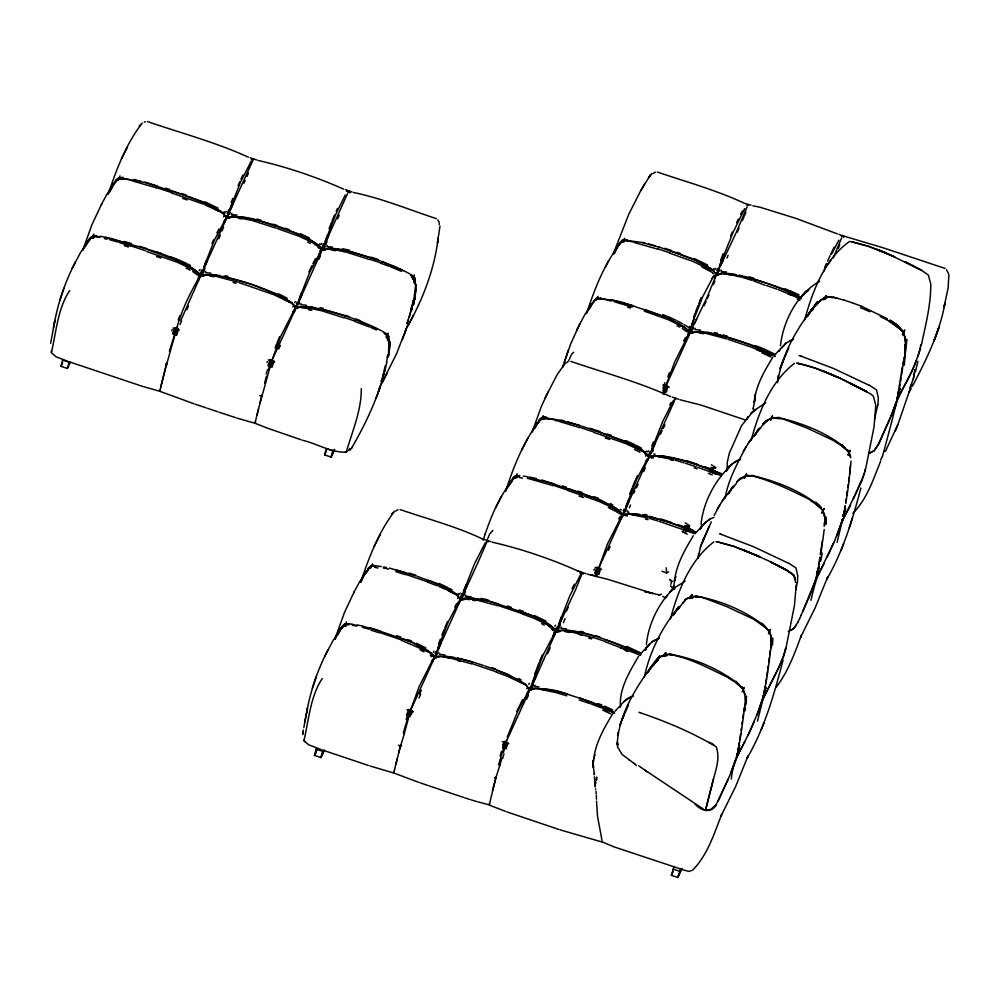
<?xml version="1.0" encoding="UTF-8"?>
<svg xmlns="http://www.w3.org/2000/svg" width="999" height="999" viewBox="0 0 999 999"><rect width="100%" height="100%" fill="white"/><g stroke="black" fill="none" stroke-linecap="round" stroke-linejoin="round"><path stroke-width="1.5" d="M388.574 342.694L388.286 337.937M746.328 703.046L746.403 696.028L745.828 704.982M772.489 645.054L772.564 638.036L772.327 644.093M825.961 524.238L826.036 517.557M490.584 541.57L484.165 539.41M745.316 705.719L744.867 694.692M771.478 647.714L771.028 636.7M646.39 644.53C648.401 624.275 658.191 604.045 672.539 589.46M780.444 345.754C783.403 320.479 796.94 294.23 819.692 281.256M701.036 524.113C703.246 503.184 713.736 482.43 728.733 467.569L727.334 469.542M690.197 598.588L691.882 594.63M595.004 786.962L595.629 781.867L595.154 785.451L594.38 776.797M824.687 525.187L824.862 519.168M851.011 461.176L848.501 485.689M415.247 282.767L415.122 278.446M737 481.68L739.784 478.896L745.466 476.086L746.378 473.988L744.542 478.071L745.454 476.048L753.109 475.412M763.174 423.651L765.933 420.891L771.64 418.106L772.539 415.996L770.691 420.067L771.228 418.906M796.265 584.74L794.442 605.544L785.639 649.75M825.848 523.601L826.061 517.232L825.811 523.289M771.103 645.766L770.916 635.926M415.509 286.476L413.099 304.857M906.38 345.317L906.617 339.26L904.27 365.222M904.744 348.351L904.907 344.593M824.163 526.373L824.325 522.614M850.311 468.369L850.424 465.859M390.072 342.382L388.923 355.432M416.283 284.278L415.084 297.502L413.361 304.595M777.584 382.692C781.493 356.069 795.441 330.519 811.95 309.528M206.968 261.601L200.774 276.011L197.515 279.757M295.804 305.719L295.117 307.804L296.029 308.204L292.894 311.8M322.227 250.112L319.106 253.709M439.835 642.944L434.602 657.866L431.481 661.463M459.902 599.363L460.814 599.762L457.679 603.359M528.346 689.635L529.982 689.909L526.86 693.506M689.834 332.879L687.075 336.688M715.097 274.925L711.962 278.521M715.946 541.633L718.331 542.357M415.109 283.204L414.548 277.535L410.951 274.55M796.453 363.112L798.8 363.836M594.28 771.777L594.355 774.774L594.255 772.764M877.946 404.77L878.333 398.002L876.548 389.91L869.455 385.289M753.034 408.766L755.356 398.126L754.22 402.347M797.377 582.792L797.764 576.023L796.016 567.944L788.998 563.349M389.972 341.396L389.036 352.447M673.601 587.162L674.949 578.883M439.997 226.111L437.462 242.944L438.224 237.837C434.29 270.642 421.928 301.698 405.457 330.157M674.625 580.556L674.949 577.647L674.625 580.556C676.273 564.26 685.127 549.537 693.331 535.689M651.723 666.345C634.927 688.786 618.468 715.696 617.22 744.43L617.394 742.457L617.544 746.902L622.002 754.357L634.889 764.085L634.103 763.348M662.861 393.893L674.787 361.713L688.723 334.215M701.161 527.022L701.073 528.084L702.247 524.625M698.126 558.304L700.486 546.74L711.263 521.84M593.993 759.153L594.13 757.292M412.624 279.071L413.474 276.948M920.853 344.755C916.895 364.31 906.243 381.98 897.177 399.588M70.405 362.187L67.383 368.444L61.014 366.346L62.662 359.94M334.59 449.513L331.119 457.105L324.638 454.92L326.286 448.526M324.45 749.974L320.979 757.579L314.498 755.394L316.146 748.988M681.905 868.631L677.709 877.472L671.378 875.311L674.163 866.408M268.319 359.865L271.678 361.051L280.507 336.788L294.543 309.34M406.98 709.715L410.352 710.938L433.841 659.228M505.756 742.494L502.285 741.57M415.097 295.679L415.834 288.998M745.042 703.983L741.508 730.756M771.203 645.991L767.457 674.138M904.632 352.984L905.256 347.215M824.212 529.507L822.539 542.27M593.431 760.014L593.156 763.248L593.606 759.914C592.157 761.663 593.656 771.166 593.294 764.822L593.768 770.753M698.588 553.983L698.251 556.755M745.154 710.776L745.491 707.879M904.507 357.967L905.556 348.901L905.094 337.887M617.919 732.442L617.594 735.214M388.286 356.918L389.036 340.634M777.846 378.309L778.159 375.624M743.793 711.113L744.155 708.141M769.779 654.595L770.316 650.149M849.6 474.313L850.137 469.855M413.361 277.185L414.41 275.025M838.91 234.278L841.982 235.627L841.383 236.451M193.968 403.783L160.252 391.446L160.102 389.772L159.49 391.196L141.783 386.126L68.407 361.551L55.981 356.768L51.386 352.759C56.194 332.192 57.705 308.304 69.693 290.622M394.068 771.478L394.218 773.151L418.818 782.392M393.881 772.302L393.456 772.901L369.867 765.933M439.135 224.713L439.298 222.452L437.774 219.942M841.345 523.214L842.432 518.918L842.494 520.154M644.367 676.785C649.812 651.947 661.538 627.884 677.871 608.341M670.516 618.793C677.971 590.596 689.984 560.114 713.86 541.908M804.582 320.017C812.537 291.433 824.425 258.991 849.625 241.433M842.319 520.691L850.611 505.182M904.12 357.255L901.647 374.837M903.183 363.723L903.571 360.914M725.012 498.326C728.184 480.007 737.437 463.236 745.978 446.965M751.173 440.322C758.653 412.15 770.629 381.718 794.38 363.399M670.829 584.303L671.59 581.418L669.705 579.507L672.19 581.281M741.046 730.856L741.433 728.134M742.007 724.075L742.419 721.216M742.831 718.356L743.443 714.085M766.807 675.574L767.394 671.503M767.781 668.781L768.169 666.071M768.78 661.788L769.392 657.517M820.266 554.757L821.44 546.615M846.628 495.404L847.202 491.333M902.247 367.257L898.101 393.431M821.628 545.254L822.252 540.983M847.789 487.262L848.201 484.415M848.613 481.555L849.237 477.272M50.624 343.281L54.92 320.492L53.347 328.009M303.346 729.969L302.685 734.128M739.697 740.084L740.659 733.566M765.671 683.391L766.433 678.171M819.879 557.367L818.705 565.072M820.916 553.321L822.339 543.681M845.654 501.973L846.041 499.363M848.301 487.062L845.778 503.471M302.685 734.527L303.009 732.304L302.834 733.141M900.636 381.418L901.248 377.472M673.988 587.05L674.088 586.401L674.425 589.098M664.035 656.58L664.572 655.419M753.433 408.653L753.533 408.004M832.617 297.814C826.123 294.43 822.052 302.822 825.149 297.752C830.269 291.995 819.342 302.26 816.658 303.371M741.295 732.13L738.261 749.725L739.772 745.529M767.244 675.499L764.485 691.808L765.933 687.537L763.835 692.682L764.647 690.883M819.617 561.463L820.266 557.392M387.262 335.052L389.26 339.623M412.687 302.822L413.037 300.699L411.913 307.143M738.698 746.378L739.31 742.644M765.259 685.876L764.21 691.882M844.667 508.291L845.067 505.819M296.865 307.292L297.153 305.594L296.865 307.292L298.314 307.118L296.828 307.242M323.127 249.201L323.414 247.515L323.127 249.201L324.575 249.038L323.089 249.163M487.2 540.571L486.338 541.408M691.121 332.205L691.408 330.507L691.121 332.205L692.569 332.03L691.083 332.155M717.332 274.088L717.619 272.39L717.332 274.088L718.781 273.913L717.294 274.038M785.564 648.426C779.882 672.077 763.748 691.633 757.055 714.959M785.738 648.488L783.84 655.918L779.058 666.845L762.736 699.225L763.423 695.117L758.828 710.351L747.851 735.739M623.676 514.647L623.975 512.949L623.676 514.647L625.112 514.485L623.651 514.597M864.734 472.065L865.159 469.605M865.334 469.667L861.912 480.756L841.258 523.189M303.821 727.522L307.455 708.428L304.757 721.815M387.25 357.405L387.712 354.795M820.691 561.301L822.152 553.046M737.861 750.249L738.486 747.552M817.469 571.428L818.306 567.557M674.25 581.605L674.662 579.482M844.242 512.062L843.631 513.411L844.242 510.714M896.74 399.787L899.4 389.61M899.2 389.46L897.901 393.868M844.779 508.841L845.279 506.156M175.062 334.94C179.483 314.51 188.861 295.342 199.163 277.285M270.317 366.945L271.641 361.139L274.688 362.125M413.736 302.972L414.797 297.49L413.324 304.757L414.822 297.14M409.028 716.645L410.227 711.176L408.004 716.295M687.05 331.93L682.317 328.534M713.261 273.826L712.087 272.302L701.81 266.895M818.618 566.82L819.367 562.799M597.202 574.325L598.626 568.319L622.015 516.92M899.637 386.975L900.161 384.153M54.121 324.25C58.104 302.61 65.235 281.456 75.449 261.963M306.656 712.2C310.639 690.559 317.769 669.405 327.984 649.912M504.433 748.613L505.656 743.069L503.284 748.226M664.66 391.883L665.834 386.401M197.477 275L192.757 271.603M223.689 216.895L223.813 216.259M292.857 307.043L292.982 306.406M431.443 656.705L430.282 655.169M457.654 598.601L457.767 597.964M526.823 688.748L526.948 688.111M553.034 630.644L551.873 629.12M435.502 656.967L435.789 655.269M461.713 598.863L462 597.165M531.168 687.312L530.881 689.01L532.33 688.848M557.38 629.22L557.092 630.918L558.541 630.744M645.854 456.293L645.978 455.656M594.13 756.056C596.678 740.933 604.657 727.072 612.512 714.098M166.671 363.161L160.727 387.575M261.925 395.167L260.04 402.847M896.74 400.711L897.502 396.291M386.538 361.975L387.849 355.419M763.873 694.904L765.346 688.811M843.468 516.083L844.942 510.002M897.926 396.166L900.124 388.224L897.701 396.64M795.816 589.722L797.227 582.804M816.096 578.708L819.367 566.708M877.796 404.795L874.562 419.105M412.887 304.52L407.068 323.614M384.478 369.405L385.264 365.572M411.026 309.141L411.551 306.593M817.032 574.35L818.343 568.144M409.615 714.023L404.233 733.815M915.534 371.378L917.906 361.251M899.362 388.386L898.488 392.607M505.032 745.941L503.533 752.359M665.247 389.248L664.085 394.28M176.773 335.164L178.509 328.996M411.251 714.56L412.475 710.701M598.888 574.55L600.636 568.381M272.178 367.132L273.951 360.889M506.143 748.838L507.917 742.594M255.457 421.803L255.507 423.451L267.208 428.072L301.198 439.822M666.37 392.095L667.594 386.95M205.682 271.416L205.407 272.64L210.826 273.177M231.893 213.311L231.606 214.548L237.038 215.072M255.357 421.778L254.745 423.201L237.038 418.131M301.061 303.459L300.786 304.695L306.206 305.219M327.272 245.354L326.985 246.591L332.417 247.115M439.647 653.121L439.373 654.345L444.792 654.882M465.846 595.017L465.571 596.253L471.004 596.778M489.448 803.521L489.597 805.206L505.407 811.338M535.027 685.164L534.752 686.4L538.848 686.85M561.226 627.06L560.951 628.296L566.383 628.821M585.976 573.551L582.417 572.777L575.561 589.76L558.641 625.774L556.905 631.955M695.254 328.346L694.979 329.583L700.411 330.107M721.465 270.242L721.191 271.478L726.623 272.003M627.797 510.789L627.509 512.025L628.945 512.312M865.234 470.929L874.063 426.735L875.786 404.807M413.324 304.757L415.084 297.078M763.686 693.98L764.51 691.745L763.698 693.98M754.257 721.266C746.952 740.908 732.954 757.504 731.305 779.12M814.372 586.388L817.644 575.774M842.382 520.467L837.062 542.295M897.676 396.353L898.463 392.944M921.203 345.729C925.561 325.262 930.981 304.583 930.781 283.554M161.701 382.967L160.115 389.872M256.955 414.972L255.369 421.878M411.6 308.192L411.238 310.627M394.605 769.342L400.799 744.804M737.474 753.446L739.198 746.815L738.061 749.924M817.07 574.625L817.657 570.879L816.071 577.934A1.548 1.186 24.3 0 0 816.158 578.433L802.784 611.413M385.564 367.507C378.921 395.966 366.258 422.789 351.685 447.989M394.593 769.242L393.868 772.939M894.979 408.504C898.838 391.371 910.976 377.335 916.208 360.527M161.713 383.054L166.833 363.099M256.968 415.06L262.088 395.104M257.055 414.997L258.479 409.091M395.766 764.697L397.177 758.79M496.178 776.847L489.235 804.869L477.784 801.835M739.048 746.465L738.236 749.824L739.36 745.741M817.657 571.103L818.643 567.644M898.476 393.007L899.275 389.647M764.51 691.745L765.197 688.448M814.372 586.363L810.901 600.299M844.804 509.627L843.218 516.308L845.529 508.716L843.818 513.061M893.343 415.259L896.865 400.474L890.958 416.084L878.396 444.28L874.038 450.724L868.668 453.409M409.303 317.12L412.662 304.208M596.628 576.723L598.201 570.029M175.999 334.94L177.859 328.783M271.266 366.945L273.114 360.789M409.965 716.645L411.825 710.489M598.126 574.325L599.987 568.169M743.069 688.736L741.807 686.7L742.956 689.335L743.743 688.448M770.379 629.432L769.18 631.081M176.061 330.632L166.671 364.31L165.822 363.986M271.316 362.637L262.287 395.117M505.369 748.626L507.255 742.382M823.775 508.966C824.824 506.643 822.427 512.375 822.864 509.977M849.6 451.66L848.813 452.547L847.689 449.925M401.086 746.141L400.324 746.128L398.751 752.547M665.596 391.895L667.469 385.564M349.975 192.582L350.212 191.746L350.399 192.62M492.457 790.808L495.679 778.171L495.029 777.709M713.573 778.858L711.3 787.799C713.786 774.462 721.166 760.364 716.196 746.777C692.482 732.567 666.37 721.653 640.134 712.699M913.311 378.971L914.934 370.03L913.311 378.971L909.839 387.887M664.859 382.779L662.936 388.449M757.467 721.116L763.186 698.401M891.508 422.402L893.381 415.122M920.566 348.127L918.006 356.443M169.343 351.149L176.286 329.483M264.598 383.154L266.421 376.161M403.309 732.854L409.041 713.835M498.563 764.859L504.333 745.704M817.07 574.313L817.831 571.003M783.079 660.139C774.225 693.893 764.759 727.909 747.077 758.278L748.001 755.981L735.576 786.663L720.916 816.27L721.84 813.985C714.185 833.528 707.667 854.957 692.594 870.191M883.828 451.523L891.545 422.302M843.581 237.5L843.805 236.688M764.435 691.758L765.521 687.762M845.117 508.941L843.019 516.296L844.055 512.499M410.614 710.064L419.193 686.488L433.129 658.99M505.931 741.92L506.443 740.034M817.856 570.904L818.955 566.92M860.888 488.049C852.584 519.58 843.119 551.098 826.673 579.457L827.597 577.16L815.159 607.842L800.511 637.462L801.435 635.164C794.667 653.334 787.899 672.065 775.973 687.574M251.973 159.291L251.248 159.64M386.126 337.262L386.95 335.202L384.091 333.604M502.709 758.353L503.958 753.895M347.177 191.421L347.302 190.759L346.566 191.433M386.9 362.137L385.252 368.731M581.143 573.126L581.268 572.464L580.531 573.139M266.209 374.163L267.482 369.705M500.174 755.868L501.436 751.41M882.442 456.368L883.84 451.473M382.542 377.272L384.403 370.804M562.749 367.37L570.566 344.156L579.832 323.888M174.8 327.747L172.49 333.728M270.23 359.64L267.894 365.696M408.753 709.452L406.456 715.434M596.303 300.137L597.227 298.152M504.195 741.345L502.722 745.142M596.952 567.145L594.655 573.126M372.565 563.836L370.791 567.844M93.881 234.016L93.007 236.276L96.591 235.826M120.03 175.886L118.319 179.92M201.348 276.311L205.931 261.251M226.873 218.356L233.179 203.496M322.939 250.25L328.559 235.552M348.114 191.87L348.838 190.934M346.353 621.94L345.741 624.1M400.636 746.016L404.433 733.241M458.791 603.733C467.033 586.301 477.959 563.124 486.438 542.882M486.825 541.57L487.037 540.846M517.12 473.776L516.233 476.036L516.645 475.049M598.626 568.319L607.38 544.168L621.316 516.683M649.338 457.38L654.22 442.52M690.933 333.241L692.669 327.06L696.64 318.993M717.682 275.312L716.783 274.912L721.64 260.065M543.256 415.646L542.257 418.094M499.612 765.871L501.848 758.353M499.812 765.284L495.779 778.096M674.999 399.25L675.336 398.239L678.721 399.238M841.982 236.638L842.294 235.614L845.429 236.476M69.231 362.15L67.345 368.506M322.714 751.198L320.829 757.554M680.719 868.606L677.859 877.497M836.55 536.076L841.982 521.353M849.3 527.859L852.422 517.607M598.001 296.428L597.202 298.451L608.703 299.95M383.216 375.237L384.715 370.329M747.564 205.407L748.251 204.882M624.562 238.262L623.776 239.972M82.742 250.15L92.07 224.4L101.748 203.846M108.879 192.033C117.07 167.969 126.486 143.219 142.22 123.114M334.84 639.26L344.543 612.325L354.22 591.77M361.413 579.969C369.568 555.894 379.108 531.218 394.755 511.063M406.181 719.43L409.54 709.715M586.55 313.549C594.118 290.472 602.934 267.27 617.307 247.49M613.261 253.946L628.833 214.111L640.609 190.934L650.549 174.75L649.487 176.024L648.513 177.772L651.985 173.539M407.48 325.274L396.653 353.546L379.245 388.249M505.681 491.108C513.374 467.395 522.664 443.731 537.4 423.451M532.192 431.805L541.583 405.894L548.101 392.083M665.122 384.94L662.899 391.034M383.092 375.224L384.64 370.342M487.475 539.335L489.572 534.14L492.907 530.369M840.771 525.087L833.928 542.494M675.199 398.526L675.012 398.064M175.574 328.009L173.351 334.053M270.879 359.865L268.631 365.984M504.845 741.57L502.597 747.689M911.825 384.128L897.901 424.525L885.476 451.298M597.727 567.407L595.504 573.451M839.697 528.134L840.646 525.224M320.941 749.5L308.516 744.717L303.921 740.696C308.766 720.154 310.314 696.291 322.227 678.558M200.487 273.689L201.773 269.892M322.015 247.615L323.289 243.818M460.601 597.265L461.875 593.481M507.18 737.362L517.582 711.613L528.508 691.046M555.981 629.32L556.643 627.322M688.673 330.532L689.947 326.748M689.809 330.681L694.118 318.094M648.788 454.957L650.062 451.173M59.828 300.399L63.874 288.361M312.362 688.348L316.408 676.311M483.129 540.184L485.202 534.003M564.21 362.287L568.256 350.274M645.317 650.099L646.066 647.839M779.382 351.286L780.144 349.013M485.089 534.328C491.133 516.308 498.713 498.451 510.152 483.141L507.867 486.451L511.176 481.568M595.441 576.323L597.215 571.515M620.304 707.255L621.066 704.994M645.591 649.787L646.765 646.316M700.224 529.37L701.398 525.899M726.385 471.366L727.796 467.345M728.396 466.62L727.235 470.079L727.272 462.175L729.407 452.959L741.67 425.474L753.321 411.039L765.796 402.747M738.174 749.6L738.486 748.875L737.674 750.686M268.132 370.179L270.379 363.998M817.781 570.779L818.081 570.054L817.269 571.865M227.297 213.574L228.634 209.802M296.478 303.721L297.09 301.923M435.052 653.371L435.676 651.585M623.314 511.088L623.925 509.29M716.87 270.504L717.482 268.706M864.522 473.301L853.446 498.801M232.08 203.134L226.923 217.894L225.999 217.682M301.248 293.281L296.303 308.117L301.835 306.656L312.337 307.23M327.46 235.177L322.302 249.937M466.034 584.84L460.439 599.55M535.214 674.987L529.62 689.697M561.413 616.883L556.268 631.643L553.059 635.414M411.463 310.614L411.988 309.103M628.084 500.649L623.126 515.472L628.608 514.01L639.023 514.547M665.272 653.646L665.696 652.634L664.048 656.268M691.895 594.642L690.209 598.276M825.961 295.866L825.549 296.94M345.879 452.122C331.069 452.772 316.87 443.531 302.547 440.284M746.241 474.125L745.841 475.199M772.402 416.121L772.002 417.195M714.735 278.871L716.183 274.937L717.145 275.125M902.759 334.44L904.619 330.207L902.497 334.927L903.521 332.542L895.728 325.262M880.756 460.839C873.376 479.12 867.045 499.138 852.821 513.374M744.405 203.297L747.889 204.445L747.027 205.382M381.081 381.368L382.942 376.236M406.968 323.539L408.366 319.692M203.796 267.183L214.498 239.935L225.437 219.206M229.945 209.053L240.597 181.955L251.248 161.139M299.113 299.2L309.815 271.965L320.754 251.236M325.324 241.096L335.914 213.986L345.242 195.03M349.063 192.507L349.338 191.771M376.099 398.064L380.169 386.938L378.446 391.645M402.322 339.91L406.381 328.833L404.67 333.504M437.699 648.863L448.401 621.615L459.34 600.886M463.898 590.759L474.55 563.661L485.214 542.844M487.774 542.207L488.174 541.233M533.079 680.906L543.781 653.671L554.72 632.941M559.29 622.802L569.867 595.691L580.506 574.712M691.982 324.026L702.684 296.778L713.611 276.049M625.936 506.568L636.65 479.333L647.577 458.603M652.085 448.451L662.749 421.353L673.401 400.537M719.505 265.984L733.191 232.155L744.68 208.604M736.226 758.166L730.893 772.976L718.156 801.086M815.821 579.345L810.476 594.155L801.136 615.047M896.465 401.348L891.133 416.158L878.571 444.343L874.2 450.786L868.868 453.496M583.216 574.038L583.553 573.226M742.944 690.222L743.393 689.123M768.418 633.741L769.555 631.131M178.259 319.942L179.783 315.859M842.045 236.276L842.344 235.564M769.08 632.255L769.879 630.469M823.438 509.652L821.952 512.962L823.938 508.678M848.775 453.471L850.261 450.199L848.114 454.957L849.138 452.572L841.832 444.43M667.819 376.873L669.342 372.789M201.898 276.486L204.945 268.743M435.851 658.191L436.638 656.118M531.231 690.234L533.466 684.44M557.442 632.142L560.501 624.4M691.47 333.429L692.245 331.356M841.545 238.137L833.253 257.967M347.739 193.182L326.036 241.346M747.19 206.718L736.051 232.979L720.254 266.296M674.612 400.562L652.797 448.688M324.263 248.364L325.012 246.403M516.371 475.674L519.492 475.936M311.963 308.216L301.823 306.843L296.129 307.904L321.403 251.448M716.046 274.775L722.851 260.876M822.664 511.476L822.976 510.576L824.612 515.084M119.268 177.859L115.172 181.418M720.616 260.227L723.164 253.696M621.041 722.289L619.755 725.561L623.101 717.045M700.424 547.102L703.758 538.586M822.639 511.438L822.901 510.789M903.183 333.416L903.433 332.754M253.022 159.528L253.234 158.866L250.2 157.705M625.549 511.838L626.248 510.077M665.721 652.622L664.185 655.981M229.633 214.348L230.319 212.587M298.738 304.483L299.438 302.709M437.387 654.158L438.086 652.397M463.586 596.053L465.534 591.383M692.994 329.395L693.693 327.622M715.746 276.323L706.78 297.877L694.043 324.413M719.218 271.278L719.904 269.505M275.037 347.864L276.523 344.143M904.619 330.207L904.32 330.969M598.426 568.868L596.191 573.988M271.591 361.326L269.318 366.521M882.467 456.318L880.781 459.478M622.365 242.357L623.638 240.347L634.765 242.17M691.433 595.654L691.857 594.642M334.852 639.31L341.109 627.622M505.606 491.146L509.665 482.579M713.398 284.752L714.884 281.094M743.194 689.572L735.888 681.181M769.355 631.568L762.05 623.189M109.178 191.833L110.739 188.037M360.664 582.317L365.846 571.041M532.455 431.618L534.015 427.809M613.561 253.746L617.707 245.017M665.284 387.525L663.598 391.571M730.719 772.901L736.138 758.179L744.767 741.957M761.325 729.507L764.148 722.639M840.908 550.686L843.73 543.818M895.116 431.318L897.901 424.525M108.129 194.393L113.312 183.092M360.602 582.317L365.122 572.639M506.855 488.399L510.439 480.994M613.274 254.245L616.833 246.928M83.067 249.862L87.175 241.221M335.539 637.787L339.648 629.145M587.237 312.075L591.346 303.434M371.715 566.021L374.812 566.383M597.177 298.489L593.456 301.049M331.98 221.104L334.515 215.085M593.818 758.054L595.129 754.944M674.637 579.645L675.936 576.523M746.977 419.18L747.964 416.845L746.852 419.443M624 715.084L622.464 718.756L628.558 704.844M704.67 536.638L703.134 540.297L709.215 526.386M784.24 358.279L782.704 361.938L788.785 348.027M666.171 597.589L667.145 595.254M277.023 342.894L279.633 336.7M726.997 257.942L728.096 255.369M744.218 687.437L742.257 691.745M171.703 330.681L172.165 329.595M238.174 185.464L239.698 181.855M267.008 362.55L267.47 361.451M742.394 220.517L743.993 216.783M593.881 570.079L594.343 568.993M212.038 243.506L213.599 239.835M198.614 280.132C199.9 271.653 211.064 275.649 217.02 275.2M224.825 222.028C226.099 213.561 237.275 217.545 243.232 217.108M293.993 312.175C300.287 305.07 287.088 301.124 283.216 297.452M320.142 254.058L321.915 250.05L322.877 250.225M325.699 244.63L326.948 241.721M444.88 627.634L447.502 621.515M432.579 661.837C433.791 653.383 444.805 657.479 450.549 657.879M539.735 660.913L542.357 654.782M527.959 693.88C529.245 685.414 540.409 689.41 546.366 688.96M554.17 635.776C555.444 627.322 566.633 631.343 572.577 630.856M698.638 304.021L701.261 297.902M688.199 337.063C689.397 328.621 700.411 332.717 706.168 333.117M632.617 486.575L635.239 480.457M652.459 451.973L653.284 450.037M218.781 238.798L220.342 235.165M547.602 653.758L550.199 647.702M563.361 622.739L565.122 618.631M744.48 215.659L745.928 212.275M620.754 519.517L623.051 515.646M646.952 461.413L649.263 457.542M629.333 507.829L630.506 505.094M838.261 248.464L839.722 245.08M110.027 191.796L111.601 188.162M614.41 253.709L615.983 250.075M730.606 235.951L732.304 232.055M247.003 176.461L248.501 173.002M823.688 271.591L827.16 263.586M728.171 779.37L716.158 804.62L710.976 809.315L705.456 810.476L644.63 769.917M737.299 232.292L739.048 228.272M707.417 298.601L709.028 294.955M824.612 267.595L826.323 263.736M204.445 267.395L226.086 219.43M230.657 209.291L253.584 158.928M299.762 299.425L302.21 293.981M438.411 649.1L460.052 601.136M464.622 590.996L467.057 585.551M533.791 681.143L536.226 675.699M560.002 623.051L562.437 617.607M626.585 506.78L648.226 458.816M174.038 334.59L175.15 332.118M842.332 520.404L842.731 519.517M816.22 578.471L818.83 573.826M62.712 362.487L61.014 366.346M243.931 183.267L245.155 180.544M324.638 454.92L326.336 451.061M330.969 457.092L334.403 449.488M387.462 334.852L388.211 333.129M384.303 369.78L384.827 368.619M411.026 310.514L411.563 309.34M314.498 755.394L317.332 749.025M314.66 755.419L316.358 751.648M320.866 757.492L323.701 751.223M699.725 301.311L701.36 297.677M623.164 515.197L627.035 513.811L632.479 513.711M902.721 333.454L903.521 332.542M673.076 871.453L671.378 875.311M671.553 875.324L672.677 872.814M677.747 877.409L681.705 868.618M799.5 618.668L801.31 615.109M336.251 211.151L337.487 208.429M199.875 277.522L180.757 320.604M295.254 309.578L271.716 360.926M689.46 334.465L666.046 385.826M555.432 633.179L530.332 689.834L535.789 688.548L545.929 689.922M529.22 691.283L505.856 742.532M240.946 179.133L242.819 175.05M827.334 556.855L833.84 542.432L818.705 574M440.934 643.306L434.952 657.792L440.484 656.343L450.986 656.905M704.145 305.669L706.106 301.423M655.319 442.894L649.063 457.28L645.179 452.672L636.338 446.74M629.108 500.986L622.926 515.409L619.03 510.789L610.189 504.857M816.945 576.848L817.557 575.749M186.813 309.752L188.536 306.081M278.671 349.076L280.369 345.429M419.642 693.918L421.353 690.234M608.366 550.362L610.077 546.69M726.86 469.418L729.233 465.859M700.699 527.41L700.998 526.785M827.559 261.089L830.032 255.769M515.472 478.009L516.371 476.236L512.187 479.295M179.932 324.525L181.568 321.054M770.716 419.755L771.578 418.057L779.27 417.42M636.425 487.862L638.149 484.228M308.916 271.853L311.763 265.871M337.55 218.856L339.248 215.297M635.764 479.233L637.462 475.636M848.114 454.957L848.501 454.158M418.968 697.914L420.704 694.293M822.339 512.162L821.952 512.962M736.55 222.74L738.298 219.093M663.199 428.571L664.909 425.025M572.065 588.773L574.263 584.228M516.695 711.513L519.405 705.893M830.656 254.445L834.202 247.103M534.765 428.509L538.099 422.352M714.123 515.484L719.829 504.957M905.156 337.1L903.446 332.605L903.958 331.668M797.739 622.265L799.675 618.743M111.501 188.736L112.737 186.226M85.989 245.08L88.436 240.085M338.449 633.004L340.909 628.009M589.61 308.728L592.707 302.984M824.35 563.136L818.743 573.801M508.503 486.588L509.74 484.078M511.7 481.293L513.211 478.259M85.24 246.815L88.649 240.709M366.833 572.102L367.869 570.017M337.774 634.765L341.171 628.658M616.508 248.863L618.98 243.881M831.505 254.308L838.885 240.16M505.781 742.744L508.828 743.731M408.616 324.4L413.449 314.96M382.405 382.505L387.225 373.102M544.717 398.713L557.092 374.762L565.471 362.874M527.747 438.336L521.853 449.812M501.461 496.453L495.504 508.054M121.416 158.928L127.535 146.965M101.286 204.733L106.943 194.193L113.137 185.277M93.144 236.488L92.245 238.262M373.951 546.878L380.07 534.915M353.758 592.657L359.415 582.117L365.609 573.201M605.456 266.945L608.628 260.776M740.609 214.348L742.294 211.064M72.203 268.281L80.682 252.272L87.924 241.795M324.737 656.231L333.216 640.222L340.459 629.745M576.585 330.194L585.064 314.185L592.257 303.684M177.66 326.623L176.461 328.921M533.354 429.433L536.588 422.864M824.799 298.601L824.312 299.513M745.067 476.898L744.58 477.822M690.396 598.051L690.721 597.414M588.186 309.653L590.771 304.707M912.449 386.201C926.223 359.877 939.672 332.779 944.929 303.271L944.092 306.93L948.126 287.899L948.913 274.663M83.804 247.74L86.401 242.807M119.093 178.409L122.44 178.072M765.009 285.214L753.408 280.806M510.664 483.528L511.763 481.456M200.811 274.975L201.636 273.501L200.774 275L199.575 273.951L200.774 275M461.738 597.077L460.926 598.563L459.677 597.527M435.539 655.182L434.715 656.668L433.479 655.631M557.117 629.133L556.306 630.606L555.057 629.582M530.919 687.225L530.094 688.711L528.858 687.687M365.209 574.15L367.32 570.516M616.907 248.439L618.756 245.217M797.914 622.34L793.393 628.721L790.584 630.506M345.679 624.425L344.78 626.211M537.562 423.376L541.271 418.593M113.711 184.653L118.044 178.833M644.392 184.34L640.609 190.934M592.419 303.609L596.128 298.888M669.742 404.932L671.228 402.335M415.459 281.518L413.661 276.748M537.3 423.539L540.222 419.093M114.036 183.766L115.172 181.818M511.313 481.481L515.122 476.835M87.45 242.745L91.883 237.075M618.431 245.692L622.589 240.622M648.339 450.786L647.677 451.898L646.303 451.248M226.174 211.388L225.512 212.487L224.113 211.838M199.3 270.592L199.962 269.493M321.553 243.431L320.891 244.543L319.493 243.881M294.68 302.647L295.342 301.536M460.127 593.094L459.465 594.193L458.079 593.543M433.266 652.297L433.928 651.198M554.845 626.248L555.506 625.137M528.646 684.352L529.308 683.241M346.328 451.86C352.31 431.331 361.576 410.139 361.288 388.599M715.746 268.319L715.072 269.43L713.686 268.768M689.535 326.423L688.873 327.535L684.09 324.625M909.202 391.92L911.15 388.698M647.165 672.914L651.997 665.234L659.79 655.719L648.264 671.69M748.214 443.406L758.453 429.857M722.052 501.423L732.304 487.862M755.456 434.49L757.741 430.806M729.22 492.657L731.53 488.936M807.292 316.795L810.389 311.838M743.356 451.211L750.798 439.248M717.182 509.228L724.637 497.24M647.839 672.377L650.923 667.419M673.314 615.421L677.147 609.278M754.32 435.789L758.79 428.683M755.044 435.214L759.54 428.034M728.109 493.906L732.592 486.75M728.883 493.206L733.378 486.038M809.227 313.723L817.532 301.586M754.045 436.226L758.478 429.183M674.425 613.686L678.945 606.518M807.479 315.934L811.937 308.891L808.216 314.76M807.754 315.484L816.77 302.335M678.196 607.167L673.413 614.71L677.884 607.667M768.793 631.93L769.442 631.356L771.103 635.876M828.333 263.923L830.768 260.09M538.648 421.853L540.884 419.205L545.254 419.105M619.567 244.305L621.815 241.658L624.2 241.296M593.506 302.085L595.754 299.438M541.545 419.68L542.519 417.557L539.348 420.129M116.096 180.369L119.368 177.722M89.96 238.486L93.219 235.839M348.389 450.599L349.725 448.551M92.957 236.676L88.936 239.535M538.486 422.29L540.746 419.58M772.751 357.28C765.246 369.917 756.892 383.354 754.932 398.077L755.269 394.493L754.045 402.16M638.673 656.093C630.057 671.141 619.555 687.474 620.367 705.431M367.769 570.466L368.956 568.693M512.412 479.957L514.722 477.435M198.214 277.048L199.525 275.662M319.805 250.986L320.592 249.825M687.774 333.978L689.085 332.605M553.758 632.692L555.069 631.318M341.695 628.146L342.857 626.423M223.776 221.678L226.398 217.957L226.935 218.381M645.928 461.076C654.482 455.144 640.371 450.761 635.963 447.727M619.655 519.155L622.802 515.209M539.622 419.767L541.72 417.432M620.516 242.307L622.727 240.035L627.285 239.972M331.119 457.105L332.854 450.724L326.273 448.688M594.555 300.025L597.714 297.415M89.061 240.659L90.285 238.936M341.596 628.608L343.956 626.023M728.209 468.431L730.257 465.546M701.186 527.534L702.572 525.574M702.384 525.949L706.543 521.515M781.28 348.226L786.176 342.832M645.854 648.938L649.288 644.105M621.753 704.033L625.948 699.6L633.279 695.866M781.156 348.501L786.038 343.132L793.493 339.086M647.077 647.327L652.11 641.595L659.44 637.861M812.125 310.664L813.661 308.529M815.196 306.406L819.517 301.248M653.433 665.346L655.731 662.15M732.904 488.036L736.488 483.116M678.109 609.34L679.944 606.83M811.163 310.602L815.921 304.108M759.128 429.907L763.561 423.863M652.322 666.533L655.918 661.613M513.449 477.909L514.572 476.373M678.533 608.391L685.689 599.525M350.012 450.199L352.36 447.102M566.658 362.799C570.429 360.527 569.655 354.782 573.788 352.235M395.954 510.976L397.989 509.665M795.916 625.861L793.568 628.783L788.261 631.493M736.563 757.254A1.536 1.186 24.3 0 1 736.463 756.755L737.274 753.121L736.8 757.017M716.333 804.682C711.201 814.16 700.336 810.701 694.892 803.758M341.783 627.597L343.181 625.874M512.837 478.733L515.959 476.036M115.734 180.844L116.983 179.333M368.269 568.793L371.403 566.108L367.644 569.343M342.058 626.897L345.192 624.213M562.499 366.084L564.085 364.16M140.06 125.337L139.248 126.311L140.834 124.4M800.873 297.115L806.156 291.171L800.873 297.115L808.878 289.847M801.011 296.853L807.816 290.659M538.424 421.191L542.132 417.982L545.641 417.819M675.336 398.239L674.512 399.088M619.343 243.631L623.076 240.447M593.281 301.411L597.027 298.226M763.248 424.563L767.869 420.317M682.679 603.059L685.451 600.062M657.042 660.252L658.828 658.329M622.627 514.885L621.603 513.486L622.689 514.822M226.748 217.407L225.712 216.009L226.81 217.345M200.474 275.499L199.438 274.088L200.549 275.424M322.065 249.438L321.029 248.039L322.128 249.375M295.854 307.542L294.817 306.131L295.929 307.467M690.047 332.43L688.998 331.019L690.109 332.355M460.651 599.1L459.615 597.689M434.44 657.205L433.404 655.794M556.031 631.143L554.994 629.745M529.82 689.248L528.783 687.836M736.688 482.38C740.559 477.31 746.515 474.65 752.809 476.086M341.471 627.484L345.354 624.487M817.057 303.584L821.59 299.625M762.861 424.338L765.746 421.316L771.578 418.057L782.866 418.881L806.618 427.847L835.264 441.333M816.345 304.058C821.702 298.251 825.761 296.79 832.891 297.19M695.729 532.842L702.06 526.261M775.149 354.433L779.932 349.488M641.083 653.246L645.854 648.301M614.922 711.251L619.692 706.305M655.681 660.913L658.703 657.854M651.523 458.191L653.558 457.742M654.994 663.061L658.041 660.014L653.646 664.347M538.686 420.467L542.095 417.919M512.537 478.596L513.998 477.147M115.422 180.707L118.869 178.159M89.286 238.823L92.72 236.288M367.957 568.656L369.43 567.207M341.745 626.748L343.219 625.312M752.647 411.725L750.699 413.623L755.893 409.627M671.852 590.147L669.892 592.045L675.124 588.049M252.372 159.703L253.197 158.853L256.618 159.865M579.807 572.902L580.644 572.265M619.842 242.657L623.688 240.247M730.069 465.684L736.263 460.901L740.134 459.415M729.907 466.034L732.704 463.511M703.908 523.688L710.102 518.893L713.973 517.407M348.464 190.809L347.689 191.483M623.913 701.623L629.22 697.689L633.129 696.216M653.171 173.501L655.431 172.153M581.655 573.189L582.442 572.489L579.432 571.341M116.433 180.757L118.606 179.47M716.458 275.274L722.24 273.614L732.916 274.887M596.553 801.086L597.502 816.158L602.297 842.095L560.152 829.869M116.521 180.32L118.794 179.133M368.993 568.244L371.266 567.057M903.046 332.842L904.932 337.625M117.47 178.434L122.914 177.31M768.968 631.655L770.566 635.352M144.231 122.14L145.454 121.728M514.273 476.623L519.78 475.574M595.204 299.076L600.761 298.039M369.705 566.683L373.164 565.534L381.281 566.545M343.494 624.787L346.965 623.638L352.672 624.238M675.436 587.237L685.114 581.193M691.42 870.566L689.123 871.428L684.427 870.254L613.898 846.827L602.422 841.982M90.322 238.474L93.943 237.5M733.84 462.762L739.972 459.765M707.679 520.754L709.939 519.243M739.834 479.557L741.708 478.321M651.96 641.945L659.278 638.211M621.915 240.434L625.362 239.485M343.856 624.562L346.029 623.688M410.314 710.926L413.399 711.825M766.233 421.029L768.069 419.892M740.072 479.021L741.907 477.884M685.202 599.812L689.535 597.377M659.04 657.817L663.373 655.381M662.012 571.216L666.683 573.014L668.543 571.878M665.534 386.051L669.318 387.212M744.692 694.43L743.081 689.397L744.942 693.88M685.389 599.388L691.083 596.553L702.472 597.427L726.46 606.48L755.406 620.067M659.228 657.392L664.922 654.557L669.929 654.07M659.04 595.279L661.475 594.118M347.115 451.673L345.429 452.122M743.318 477.984L745.192 477.122M322.44 250.175L328.109 248.576L338.611 249.151M824.924 298.813L823.039 299.675L825.062 299.001M461.076 599.862L466.62 598.401L476.76 599.775M304.683 741.57L303.983 740.271M688.96 598.501L693.269 597.527L690.983 597.827M690.684 596.703L696.091 596.078M664.51 654.745L672.377 654.62L669.717 654.532C690.771 658.004 710.052 669.118 729.258 678.059M227.198 217.982L232.655 216.696L242.794 218.069M200.986 276.086L206.443 274.787L216.583 276.174M322.577 250.037L327.972 248.714L338.112 250.1M716.783 274.912L722.314 273.451L733.216 274.213M690.559 333.029L692.369 332.292M461.151 599.687L466.683 598.239L477.197 598.813M556.53 631.743L562 630.444L572.14 631.83M789.46 340.871L793.356 339.398M672.377 397.115L675.711 398.389M370.042 567.769L371.141 567.407M227.522 217.67L229.133 217.158L227.51 217.582M201.311 275.774L202.922 275.262L201.298 275.674M322.839 249.7L324.45 249.176L322.827 249.6M296.691 307.817L298.301 307.305L296.678 307.729M799.138 355.532L801.548 356.281M530.457 689.21L534.265 688.186M371.016 565.621L373.326 565.172M461.026 599.313L463.086 598.863M434.827 657.417L436.888 656.967M558.466 630.906L556.406 631.356M532.267 689.01L530.207 689.46M651.36 456.181L658.678 455.619M651.123 456.643L654.82 455.906L665.222 456.443M324.625 248.838L326.511 248.376M298.351 306.918L300.237 306.456M463.199 598.501L465.097 598.039M437 656.605L438.886 656.143M514.647 477.834L517.007 477.609M91.421 238.074L93.794 237.849M622.002 241.895L624.375 241.671M651.098 456.693L654.745 456.068L664.785 457.417M624.887 514.797L628.546 514.16L638.586 515.521M228.621 218.182L230.482 217.77M202.41 276.273L204.283 275.874M323.938 250.2L325.799 249.8M691.982 333.216L693.855 332.804M462.574 599.887L464.448 599.475M557.954 631.93L559.827 631.518M344.018 625.624L346.478 625.449M92.383 235.939L94.768 235.664M746.028 475.736L748.313 475.399L745.891 475.561M231.131 216.333L242.495 216.933M720.716 273.251L726.161 273.202M694.255 331.83L707.005 332.33M542.769 417.145L546.103 417.058M664.822 655.819L667.107 655.519L664.685 655.631M903.446 332.605L896.103 324.413M461.675 598.813L463.161 598.701M435.477 656.917L436.95 656.805M93.044 236.189L96.291 236.189M596.915 299.126L598.151 299.076M828.046 297.14L830.519 297.09M600.449 298.451L604.033 299.051L597.452 298.389M372.677 566.021L374.975 566.021M346.478 624.113L348.763 624.113M696.228 596.203C721.078 600.486 745.828 611.088 765.634 626.81M670.067 654.208C694.917 658.478 719.68 669.093 739.472 684.814M627.01 240.347L624 240.247M515.909 477.21L517.157 477.247M625.824 515.784L627.347 515.846M345.092 625.761L346.328 625.799M328.346 248.127L330.781 248.239M466.933 597.777L469.368 597.902M543.856 417.345L545.929 417.445M120.629 177.585L122.727 177.71M578.508 571.216L577.447 571.153L578.508 571.228C550.824 558.853 521.441 548.888 491.958 542.12M62.65 360.102L69.181 362.262M316.134 749.15L322.665 751.323M673.026 869.068L679.545 871.228M680.082 399.787L700.861 405.032L745.129 419.905M257.992 160.414C287.2 167.07 316.271 177.01 343.718 189.161M353.246 192.42C381.606 198.277 408.866 209.59 436.376 218.656M627.035 240.484L641.021 242.345L659.19 247.203M587.35 574.113L608.316 579.482L653.046 593.568L644.555 591.495L658.766 594.742M301.473 307.704L309.34 308.816M658.316 456.093C680.207 457.842 700.936 466.009 721.34 473.588M632.105 514.198C654.008 515.946 674.725 524.1 695.142 531.693M466.258 599.263L469.842 599.612M236.251 216.733C263.961 219.98 291.296 229.258 315.372 243.319M331.631 248.776L348.102 251.111L370.854 257.692M210.04 274.837C237.75 278.084 265.085 287.362 289.173 301.423M305.369 306.855L321.84 309.19L344.643 315.796M470.217 598.438L486.838 600.824L498.426 603.896M565.596 630.481L582.217 632.866L593.806 635.938M444.006 656.543L460.626 658.928L472.227 662M539.385 688.586L556.006 690.971L567.607 694.043M545.666 417.957L559.702 420.129L580.144 425.749M122.465 178.209L144.867 182.455L187.188 196.004M96.329 236.338L99.975 236.751M600.499 298.551L614.672 300.761L632.829 305.632M660.139 455.781C681.643 458.004 701.935 466.358 721.877 474.25M633.928 513.886L639.747 514.535M332.005 248.301L337.874 248.976M210.414 274.35L220.579 275.736M305.731 306.381L315.859 307.742M470.591 597.951L474.987 598.463M565.971 630.007C587.986 632.017 608.653 640.696 629.158 648.401M444.38 656.056L454.545 657.442M544.168 688.611L555.569 690.546M542.682 417.882L553.708 419.68M119.455 178.122L130.594 179.957M725.911 273.701C752.172 277.073 777.896 285.901 801.186 298.364M699.7 331.818C725.961 335.252 751.797 343.931 775.074 356.493M99.775 237.362L93.394 236.476M519.455 476.635L516.608 476.236M348.801 624.837L345.929 624.425M120.03 179.083L122.053 179.358M594.58 575.449L590.496 574.85M657.379 172.053C686.151 181.855 715.896 190.035 743.543 202.859M352.447 624.675L357.28 625.411M727.135 274.363L732.816 275.237M308.828 309.84L311.763 310.302M352.26 625.299L356.893 626.036M658.091 456.593L674.138 459.84M519.155 477.547L522.564 478.109M631.88 514.697L647.926 517.944M237.387 217.457L250.886 220.23M332.704 249.488L336.763 250.162M699.4 332.267L704.819 333.179M209.815 275.337L215.235 276.236M305.195 307.38L321.253 310.639L343.768 317.744M471.341 599.163L475.412 599.837M565.372 630.981L570.791 631.892M443.781 657.042L449.2 657.941M539.16 689.085L555.369 692.394L566.795 695.841M523.364 476.048L526.935 476.648M100.2 236.313L103.809 236.925M238.736 218.419L241.596 218.918M331.193 249.937L335.489 250.699M699.25 332.954L703.533 333.716M209.665 276.011L213.961 276.773M472.702 600.124L475.561 600.636M565.222 631.668L569.505 632.429M527.934 477.21L554.008 483.878M104.808 237.487L131.144 244.243M339.348 249.138L349.076 250.961M318.644 308.266C340.222 313.624 361.738 320.517 381.518 330.831M642.544 515.059L645.342 515.584M243.968 217.095L253.846 218.956M223.401 276.261L250.849 284.253L276.298 293.831M477.934 598.801L487.812 600.674M457.367 657.966L471.453 661.6M529.532 477.11L532.342 477.647M748.214 204.47L751.036 205.12M133.991 179.545L136.826 180.095M610.601 299.613L621.166 302.01M105.007 237.125L109.266 237.949M779.257 417.694C802.784 423.451 826.585 432.455 845.379 448.052M753.096 475.699C776.623 481.443 800.424 490.447 819.217 506.043M383.691 566.957L386.526 567.494M357.48 625.049L363.149 626.148M752.859 205.806L759.977 207.205L795.604 218.282L837.374 233.878M374.525 567.295L378.034 567.994M653.721 453.921L655.144 454.22M752.734 476.048C772.427 481.181 790.958 490.259 809.103 499.325M147.615 121.628C181.244 133.167 216.084 142.407 248.451 157.218M342.532 248.751L349.413 250.2M320.454 307.729L323.214 308.304M570.816 361.376C604.108 372.802 638.611 381.93 670.641 396.615M400.149 509.577C427.622 518.981 456.143 526.423 482.417 538.923M837.062 298.077L833.054 297.215L844.005 300.075M644.343 514.435L647.102 515.034M645.279 519.068L648.051 519.655M714.76 332.655L717.557 333.254M225.187 275.712L227.972 276.311M481.168 598.426L488.149 599.912M580.731 631.368L583.528 631.967M717.145 541.783L734.065 546.416L760.289 557.005L734.078 546.441L717.182 541.745M595.192 567.407L601.548 569.505M173.014 328.009L176.036 328.971M851.822 241.683L868.705 246.353L885.751 252.847L921.403 270.167L928.346 275.062L930.394 282.655M527.422 478.284L553.134 485.651M734.19 275.549L741.033 277.073M104.308 238.574L107.08 239.186M338.124 250.387L346.079 252.21M706.168 333.404L727.035 339.023M216.596 276.461L237.45 282.08M555.044 420.467L557.804 421.103M476.76 600.062L497.627 605.681M572.14 632.117L593.006 637.737M450.561 658.166L471.416 663.786M634.727 242.645L658.229 249.325M131.943 180.757L156.543 187.949M608.666 300.424L611.45 301.074M715.321 468.456L711.013 467.457L713.461 468.768M689.11 526.56L684.814 525.561L689.697 528.184M383.067 567.882L388.623 569.18M670.491 459.827L673.226 460.477M579.283 634.59L582.042 635.252M457.692 660.639L460.452 661.301M362.974 626.473L370.267 628.221M389.36 568.044L415.634 575.836M842.719 235.727L841.982 235.627M642.469 242.32L644.992 242.957M561.238 420.142L563.948 420.829M262.387 396.441L259.802 395.567M533.741 477.922L536.451 478.608M138.187 180.444L140.921 181.144M110.677 238.224C140.622 248.426 174.738 253.621 199.85 273.826M720.641 534.053L719.467 533.803M638.96 712.324L640.147 712.574M614.248 301.723L632.167 307.105M559.19 421.428L579.395 427.572M176.761 329.308L179.433 330.12M109.865 239.81L117.969 242.083M396.453 570.079L406.044 572.802M370.242 628.184L379.845 630.906M362.425 627.285L369.555 629.308M350.424 251.348L380.494 260.989M598.876 568.693L598.189 568.369M255.257 219.368L298.539 233.916M649.537 516.371L672.514 523.488L695.679 532.355M489.21 601.073L532.504 615.621M556.98 690.821L592.032 702.21L612.075 710.951M749.362 276.835L753.571 278.097M723.164 334.927L727.359 336.201M256.98 219.056L261.189 220.317M347.415 252.51L369.967 259.64M233.154 282.455L235.964 283.291M588.711 638.111L591.508 638.948M252.235 220.529L276.086 228.109M675.549 460.277L684.04 462.824M649.35 518.369L657.829 520.929M471.004 799.837L476.598 801.51M370.404 627.921L412.437 642.245L427.872 650.511M648.788 243.906L655.356 245.916M622.427 302.322L665.396 316.895M742.407 277.385L752.035 280.382M800.361 355.881L833.591 368.506L869.38 385.389M145.017 182.193L157.392 186.039M568.006 421.865L580.257 425.674M720.616 534.178L753.521 546.69L788.923 563.448M541.858 479.995L599.562 499.575M124.575 241.433L131.443 243.581M395.766 571.603L405.232 574.6M370.916 630.132L379.033 632.704M727.996 337.212L750.461 344.568M119.343 242.52L130.27 246.029M235.801 417.719L219.118 412.237M671.952 588.086L673.363 588.548M464.772 797.814L469.755 799.425M766.046 282.929L754.208 279.096A107.405 82.892 22.1 0 0 744.455 276.373M843.98 300.125L852.547 302.884M664.859 248.301L671.503 250.499M659.29 247.115L694.093 259.328L708.378 266.883M627.697 307.23L630.294 308.092M409.115 573.051L415.896 575.274M165.859 188.199L169.967 189.548M662.886 385.09L665.933 386.226M139.66 246.291L146.491 248.564M124.251 245.629L128.347 246.99M589.997 428.246L594.055 429.595M581.618 426.123L593.806 430.157M562.437 485.901L566.495 487.25M497.602 605.332L522.602 613.736M592.981 637.374L605.344 641.458M472.864 662L483.479 665.521M471.403 663.436L496.403 671.827M676.798 252.26L680.781 253.596M728.396 339.473L751.398 347.215L771.74 355.432M238.836 282.542L273.614 294.618L288.948 301.923M685.451 463.249L696.378 466.883M659.24 521.353L695.029 533.778M396.628 635.689L400.811 637.087M368.406 765.459L322.19 749.924M463.524 797.414L429.233 785.926M558.903 829.47L506.768 811.85M658.291 248.963L670.192 252.959M351.873 191.87L345.479 189.635M181.556 193.419L185.989 194.905M156.606 187.575L171.753 192.657M156.831 252.01L161.264 253.496M130.332 245.654L145.479 250.749M595.416 430.045L599.8 431.506M607.105 433.953L611.488 435.414M579.457 427.21L594.455 432.242M577.971 491.071L582.355 492.544M553.196 485.289L568.194 490.322M405.294 574.238L427.822 581.88M379.083 632.33L401.61 639.984M273.339 224.251L277.31 225.587M285.264 228.247L289.235 229.583M370.005 259.278L380.981 262.974M182.692 198.439L187.125 199.925M343.818 317.382L354.77 321.066M156.493 256.531L160.914 258.029M687.175 460.851L697.502 464.31M704.882 466.795L709.302 468.281M605.282 437.974L609.665 439.46M694.205 467.857L697.152 468.856M660.963 518.943L671.291 522.415M678.671 524.9L683.104 526.386M579.083 496.078L583.466 497.552M166.408 364.185L167.407 364.523M195.28 404.22L205.869 407.779M207.193 408.229L217.794 411.788M507.305 605.956L511.276 607.292M519.218 609.952L523.201 611.288M596.053 635.776L600.037 637.112M491.695 667.619L495.666 668.955M398.389 745.229L401.361 746.228M494.755 777.609L495.754 777.946M171.678 193.019L203.272 204.083M146.791 251.561L176.998 262.163L193.569 269.867M420.117 782.841L427.934 785.489M766.408 285.527L776.985 289.136M670.117 253.309L692.831 261.388L708.016 268.631M644.205 311.139L667.794 319.505L683.129 326.81M277.46 228.584L299.812 236.526L315.147 243.818M697.752 467.345L721.241 475.674M594.38 432.592L625.661 443.556L642.057 451.211M568.119 490.684L583.191 495.791M416.995 576.286L437.325 583.641M605.307 641.82L637.712 654.145M484.815 665.971L495.392 669.567M579.095 699.924L589.822 703.571M371.316 257.193L378.059 259.503M345.117 315.297L349.151 316.683M767.519 283.441L777.784 287.013A107.405 82.467 26.4 0 1 787.224 290.734M636.488 765.559L634.552 763.773M756.68 349.85L760.851 351.311M172.49 191.046L203.846 202.647L219.992 211.276M146.353 249.163L177.71 260.764L193.856 269.393M619.88 647.589L626.823 650.024M569.055 488.748L600.099 500.237L616.071 508.816M671.291 251.074L694.642 259.99L709.552 268.207M380.919 263.336L388.998 266.209M354.72 321.441L369.73 327.035M644.792 309.453L667.257 318.069L682.03 326.236M170.754 256.905L177.435 259.328M594.018 496.69L598.376 498.276M584.552 496.266L599.388 501.635L615.784 509.29M381.843 261.451L398.102 267.882M355.894 318.993L359.902 320.467M606.156 639.922L628.92 648.938L640.646 654.894M522.477 614.035L533.778 618.231L549.113 625.524M579.957 698.026L602.722 707.042L614.435 712.999M496.266 672.14L507.567 676.335L522.902 683.628M784.315 288.574L788.448 290.11M755.356 345.654L762.249 348.214M662.724 314.623L666.857 316.159M690.022 528.908L692.757 529.92M626.835 646.415L641.408 653.209M625.012 650.449L627.772 651.485M427.697 582.192L437.187 585.726M597.877 703.496L602.01 705.032M591.158 704.02L600.836 707.617M401.486 640.297L427.522 651.573M852.522 302.934L861.338 306.169M188.661 196.503L203.297 201.985M407.492 639.522L411.451 641.008M778.358 289.648L799.65 298.489M496.715 670.017L507.667 674.25L526.373 684.652M751.785 345.017L761.313 348.701M381.73 261.538L403.146 270.829M355.532 319.643L376.948 328.933M885.726 252.834L877.147 249.4L894.904 256.955L868.718 246.378L850.586 241.571M390.347 266.696L401.348 271.278M708.353 473.364L712.212 474.912M686.001 533.016L682.142 531.468L687.275 534.153M523.289 612.25L534.415 616.808L549.338 625.024M497.077 670.341L508.216 674.912L523.126 683.129M428.496 580.394L439.185 584.815L453.958 592.981M402.297 638.498L412.987 642.906L427.747 651.073M861.325 306.218L887.412 318.781M204.558 204.633L218.569 211.139M860.539 307.667L869.892 311.725M787.712 293.743L791.62 295.442M602.222 708.129L610.177 711.663M840.359 378.346L814.385 367.844L797.677 363.224C822.102 368.594 844.63 380.02 866.608 391.608L850.461 383.279M766.208 353.571L770.179 355.344M603.321 709.203L607.292 710.976M840.321 378.359L822.751 370.866L840.309 378.396L870.941 394.106L873.426 396.341L875.399 403.921M715.971 474.263L709.427 471.353M760.251 557.055L742.519 549.462C757.604 556.256 795.566 571.041 795.366 578.821M683.179 529.42L687.162 531.218L683.179 529.42L685.838 530.706M438.549 586.226L446.166 589.647M204.945 201.81L218.069 208.129M178.734 259.915L186.563 263.436M626.036 440.709L635.077 444.78M371.128 327.597L376.423 329.995M789.822 290.622L799.025 294.905M694.43 258.579L707.629 265.06M763.623 348.726L775.436 354.495M761.8 352.772L771.003 357.055M668.231 316.671L676.111 320.342M300.249 233.691L309.453 237.974M277.984 293.619L283.241 296.079M534.215 615.396L546.078 621.141M604.695 706.156L612.587 709.827M602.884 710.189L610.764 713.873M438.986 583.391L448.039 587.624M416.658 643.306L425.824 647.926M620.092 509.34L621.465 509.989M204.595 202.597L218.818 209.94M662.749 596.403L665.284 597.614M945.066 268.444L883.241 247.814L846.29 236.825M600.836 500.187L616.196 508.241L622.002 513.224M631.768 649.675L638.286 652.846M399.413 268.531L402.035 269.817M797.115 296.928L801.023 298.863M299.912 234.44L309.003 238.948L320.017 246.204M278.908 295.117L292.407 302.947M533.878 616.146L549.462 624.462L555.332 629.457M666.72 317.407L680.856 324.912M438.636 584.153L452.784 591.645M762.674 349.225L774.075 355.182M921.465 270.304L905.194 261.925L921.365 270.18M905.156 261.925L914.609 266.708M850.449 383.329L866.508 391.496M770.516 561.987L786.725 570.242L793.768 575.187L786.725 570.242M770.554 561.987L786.825 570.367L779.982 566.77M880.206 316.496L889.485 321.253M637.774 653.87L640.446 655.232M611.575 711.975L614.235 713.336M797.202 298.951L799.862 300.324M403.346 270.467L409.877 273.938M447.44 590.209L453.733 593.481M701.86 265.135L711.163 270.279M676.972 323.301L686.276 328.459L690.209 333.092M308.991 240.309L318.294 245.467L321.104 248.264L318.369 245.304L309.428 239.348M213.674 208.292L222.977 213.436L226.923 217.894M282.779 298.414L292.095 303.571L296.029 308.204M187.4 266.371L196.716 271.516L200.637 276.161M542.957 622.015L552.26 627.172L556.268 631.643M447.577 589.972L456.88 595.129L460.814 599.762M516.745 680.119L526.048 685.277L530.057 689.747M421.366 648.076L430.669 653.221L434.602 657.866M716.433 473.351L710.039 470.005L713.835 472.152M687.674 530.107L683.84 528.096L687.624 530.257M609.69 505.806L618.905 510.926L621.678 513.711M616.158 511.638L619.78 513.761M676.947 325.711L679.632 327.123M307.63 242.008L310.314 243.431M186.039 268.069L190.072 270.192M541.595 623.713L544.28 625.137M709.115 742.195L713.686 744.605M420.005 649.775L424.038 651.897M634.54 449.4L639.86 452.222M608.341 507.504L614.984 511.026M716.945 472.265L710.551 468.806L717.969 473.376M690.734 530.369L684.34 526.898L692.994 532.23L684.115 527.347L690.297 531.231M946.465 269.68L948.463 273.589M677.422 320.954L682.754 323.888M716.67 472.739L710.314 469.243L716.508 473.139M284.578 296.803L287.237 298.276M187.862 264.023L190.534 265.497M449.363 588.361L452.023 589.835M518.543 678.508L521.203 679.982M636.363 445.367L641.633 448.276M610.152 503.471L612.787 504.92M382.592 331.443L386.526 333.828L388.898 336.938M848.825 452.547L850.773 457.08M822.664 510.551L824.362 515.646M410.626 275.324L413.449 277.01M642.345 450.124L625.699 441.458L595.154 430.606L626.236 442.12L642.22 450.686M670.391 585.851L672.277 586.962M791.208 572.877L793.656 575.087L795.641 582.592M226.548 217.857L222.989 213.262L214.048 207.293M638.124 653.084L640.721 654.632M611.925 711.188L614.51 712.737M707.604 269.231L709.74 270.517M314.747 244.418L317.944 246.341M193.157 270.467L199.163 275.187M548.713 626.123L554.707 630.844M615.384 509.89L617.494 511.163M797.427 295.791L801.235 298.152M771.403 353.921L775.124 356.281M889.36 321.578L899.412 328.659M755.281 620.404L765.334 627.472M729.133 678.396L734.078 681.543M711.438 464.797L715.933 467.682M685.227 522.902L689.735 525.786M835.139 441.67L840.034 444.792M810.201 500.449L813.873 502.797M703.608 264.236L712.549 270.192L716.483 274.825M676.086 322.265L685.027 328.221M187.899 265.422L196.84 271.378L200.774 276.011M543.394 621.053L552.335 627.01L555.069 629.969M448.014 588.998L456.955 594.967L460.889 599.6M517.182 679.158L526.123 685.114L529.982 689.909M421.803 647.102L430.744 653.071L434.677 657.704M709.677 267.632L714.198 271.091M682.155 325.674L684.228 327.073M220.117 210.702L224.638 214.148M454.083 592.407L458.603 595.854M428.908 651.211L433.753 655.506M643.368 450.824L645.429 452.21M638.786 765.833L647.951 772.364M317.907 247.415L319.193 248.301M889.872 320.442L899.687 328.047M413.274 276.798L410.789 274.962M387.075 334.89L384.59 333.054M411.913 277.56L413.636 279.32M412.063 277.21L413.087 278.022M735.314 682.329L739.173 685.476M841.258 445.579L844.13 447.927M815.097 503.583L818.918 506.705M761.65 624.075L768.131 629.944M735.489 682.08L741.97 687.949M841.433 445.317L849.138 452.572L850.524 457.642M815.271 503.321L822.976 510.576L815.684 502.435M897.065 325.037L902.047 329.895M897.04 325.087L899.862 327.497M685.913 329.32L688.723 332.118M644.817 453.721L646.228 455.007M412.899 275.374L414.61 277.173M319.368 247.64L320.754 249.138M619.967 513.086L621.328 514.585M386.463 336.563L387.774 338.898M675.324 398.289L675.574 399.063M387.2 335.452L388.898 340.322M628.821 759.615L628.945 759.814M413.673 277.272L414.772 279.383L415.172 284.952M388.236 335.339L388.823 336.576M387.974 336.139L388.948 341.883M387.225 338.723L387.649 339.722M387.525 337.138L388.224 340.684M414.061 277.984L415.147 282.218M753.471 409.565L753.87 410.701M413.898 278.983L414.46 282.58M842.369 235.577L842.557 236.451M618.006 744.779L617.669 743.668L617.857 745.067M595.566 788.773L595.666 789.447M595.941 791.196L596.228 793.868M824.537 515.909L825.049 520.404M904.969 337.15L905.369 340.971M414.585 279.807L414.835 282.118M824.425 515.134L824.824 518.943M666.221 567.807L666.683 573.014M596.453 799.3L596.316 795.266M51.361 350.799L51.449 352.322M414.073 280.756L414.185 282.967M633.653 493.469A107.405 10.764 -70.5 0 1 634.802 491.046M618.743 518.931A107.392 11.513 -71.2 0 1 620.466 516.108M643.631 471.603A107.405 6.781 -72.3 0 1 645.242 467.757M660.426 434.165A107.405 10.764 -70.5 0 1 662.137 430.656M651.798 446.166A107.392 7.967 -72.8 0 1 653.346 442.033M629.632 494.205A107.405 6.893 -72.3 0 1 632.067 488.074M222.053 230.894A107.405 6.756 -72.3 0 1 223.626 227.16M329.008 228.734A107.405 6.868 -72.4 0 1 331.431 222.602M312.937 263.574A107.405 10.902 -70.6 0 1 315.484 258.641M231.194 202.622A107.392 7.967 -72.8 0 1 232.817 198.376M216.958 232.879A107.405 10.902 -70.6 0 1 218.906 228.996M318.943 259.216A107.405 6.756 -72.3 0 1 320.517 255.619M727.597 273.389A107.405 82.892 22.1 0 1 730.469 273.738M733.353 274.151A107.405 82.892 22.1 0 1 736.126 274.613M738.898 275.137A107.405 82.892 22.1 0 1 743.056 276.036M788.561 291.321A107.405 82.467 26.4 0 1 800.149 297.14M699.949 331.343A107.405 82.892 22.1 0 1 702.821 331.668M707.13 332.267A107.405 82.892 22.1 0 1 715.459 333.828M716.832 334.141A107.405 82.892 22.1 0 1 726.61 336.8M683.641 340.996A107.392 11.538 -71.2 0 1 685.551 337.525M693.543 317.17A107.405 6.868 -72.4 0 1 695.142 312.999M695.666 311.651A107.405 6.868 -72.4 0 1 698.089 305.519M526.76 699.038A107.405 6.756 -72.3 0 1 528.334 695.454M520.029 704.707A107.405 10.902 -70.6 0 1 522.614 699.625M534.64 674.063A107.405 6.868 -72.4 0 1 536.238 669.879M536.763 668.543A107.405 6.868 -72.4 0 1 539.185 662.412M566.483 610.988A107.405 10.789 -70.5 0 1 568.231 607.33M454.72 607.08A107.405 10.902 -70.6 0 1 456.605 603.708M438.723 643.431A107.405 6.881 -72.4 0 1 440.334 639.185M441.883 635.202A107.405 6.881 -72.4 0 1 444.268 629.195M596.653 777.309L596.453 780.281L596.653 777.309M705.494 810.152L711.238 787.674L705.606 810.139M201.835 273.564L201.548 275.262L202.997 275.1L201.511 275.212L201.835 273.564M228.034 215.459L227.747 217.158L229.196 216.995L227.71 217.108L228.034 215.459M650.174 454.857L649.887 456.543L651.323 456.381L649.85 456.506L650.174 454.857M936.225 334.802L933.89 341.221L938.985 327.247L936.225 334.802M783.328 360.239L779.994 368.743L783.328 360.239M649.924 454.77L649.1 456.256L649.924 454.77M623.776 512.887L622.964 514.373L623.776 512.887M227.772 215.372L226.96 216.858L227.772 215.372M323.152 247.427L322.34 248.901L323.152 247.427M296.953 305.519L296.129 307.005L296.953 305.519M717.344 272.302L716.52 273.788L717.344 272.302M689.809 330.344L688.998 331.83L689.809 330.344M392.595 513.274L391.783 514.26L393.369 512.35L392.595 513.274M648.95 456.743L647.864 455.407L648.888 456.805M651.248 456.543L649.213 456.993L651.248 456.543M625.049 514.635L623.001 515.097L625.049 514.635M718.706 274.076L716.658 274.525L718.706 274.076M692.494 332.192L690.446 332.642L692.494 332.192M698.538 596.628L695.866 596.54L698.538 596.628M549.088 418.793L545.516 418.231L549.088 418.793M630.094 241.283L626.498 240.709L630.094 241.283M125.924 179.058L122.315 178.484L125.924 179.058M896.128 324.238L890.047 320.167L896.103 324.275M716.52 273.788L715.284 272.764L716.483 273.813M322.34 248.901L321.104 247.877L322.302 248.926M226.96 216.858L225.724 215.821L226.91 216.883M296.129 307.005L294.892 305.981L296.091 307.03M649.1 456.256L647.876 455.219L649.063 456.268M622.964 514.373L621.728 513.349L622.914 514.398M819.392 505.494L815.671 502.297L821.528 507.929L819.392 505.494M593.431 767.182L592.807 765.584L593.431 767.182"/></g></svg>
